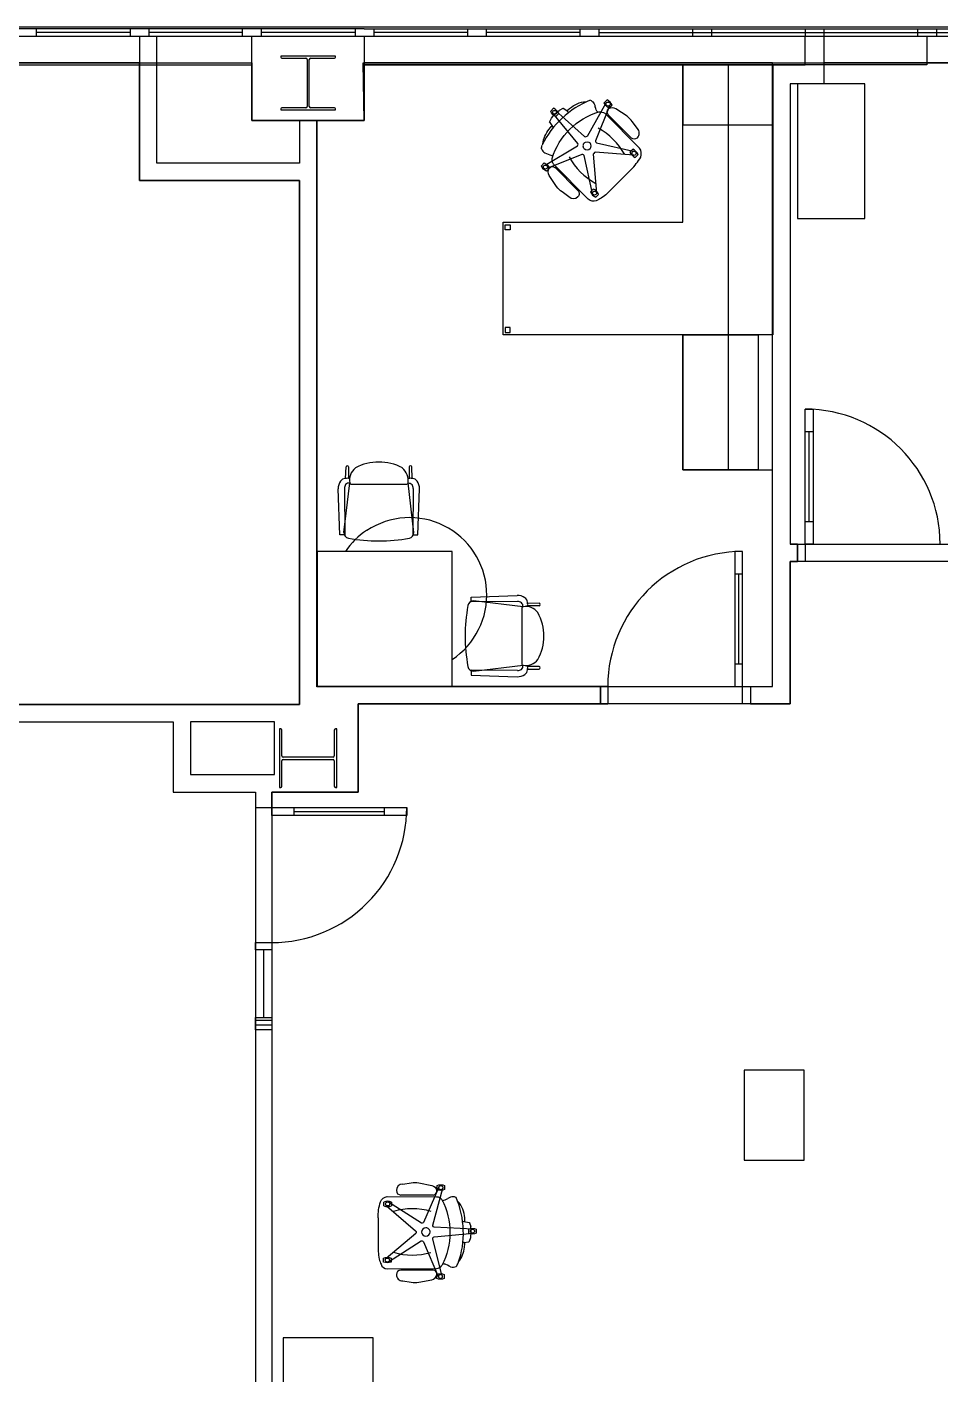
# Model space of a CAD drawing. Header units: inches. Extents: x 0 to 165, y 0 to 113.
# Drawn here: x 122.18 to 142.47, y 83.49 to 113.42 of the extents above; entities that cross this region are included whole.
import ezdxf

# ---------------------------------------------------------------- set-up
doc = ezdxf.new("R2010")
doc.units = ezdxf.units.IN
doc.header["$MEASUREMENT"] = 0
for name, color, linetype in [('COE', 2, 'Continuous'), ('ExtWalls', 7, 'Continuous'), ('Furnishings', 7, 'Continuous'), ('IntDoorsWindows', 4, 'Continuous'), ('IntWalls', 5, 'Continuous'), ('Structure', 1, 'Continuous')]:
    doc.layers.add(name, color=color, linetype=linetype)

msp = doc.modelspace()

# ---------------------------------------------------------------- linework, layer by layer
at = {"layer": 'COE'}
for points in [[(67.173, 111.337), (69.672, 111.337), (69.672, 112.576), (87.176, 112.622), (87.176, 111.839), (88.09, 111.839), (88.09, 111.337), (89.675, 111.337), (89.675, 112.576), (89.675, 112.622), (107.174, 112.622), (107.174, 111.337), (109.678, 111.337), (109.678, 112.622), (127.177, 112.622), (127.177, 111.337), (129.676, 111.337), (129.652, 112.622)], [(128.622, 98.766), (138.751, 98.766), (138.751, 112.576), (138.751, 112.576), (138.751, 112.618), (129.676, 112.618)], [(129.652, 112.618), (147.184, 112.618), (147.184, 111.333), (149.679, 111.333), (149.679, 112.618), (162.18, 112.618), (162.18, 110.921), (163.884, 110.921), (163.884, 98.42), (162.6, 98.42), (162.6, 95.917), (163.884, 95.917), (163.884, 73.419), (162.6, 73.419), (162.6, 70.916), (163.835, 70.916), (163.884, 48.418)], [(127.626, 82.955), (148.674, 82.955), (148.74, 82.955), (148.74, 101.541), (139.138, 101.541), (139.138, 98.379), (129.536, 98.379), (129.536, 96.518), (129.536, 96.419), (127.618, 96.419), (127.622, 82.959)]]:
    msp.add_lwpolyline(points, dxfattribs=at)
for points in [[(118.621, 112.622), (118.621, 98.363), (128.235, 98.363), (128.235, 110.003), (124.678, 110.003), (124.678, 112.622)], [(139.138, 112.156), (139.138, 101.928), (151.977, 101.928), (151.977, 112.618), (139.888, 112.618), (139.888, 112.156)], [(89.7, 97.98), (125.427, 97.98), (125.427, 96.419), (127.255, 96.419), (127.255, 22.914), (125.427, 22.914), (125.427, 21.357), (89.617, 21.357), (89.617, 26.496), (88.95, 26.496), (88.95, 30.445), (93.216, 30.445), (97.807, 25.85), (116.764, 25.85), (120.89, 29.975), (120.89, 45.28), (121.396, 45.28), (121.363, 88.884), (117.394, 92.854), (94.06, 92.862), (94.06, 89.671), (89.7, 89.671)]]:
    msp.add_lwpolyline(points, close=True, dxfattribs=at)
at = {"layer": 'ExtWalls'}
for points in [[(7.164, 113.416), (164.683, 113.416), (164.683, 5.909), (164.683, 8.412)], [(7.164, 113.416), (164.683, 113.416), (164.683, 5.909), (82.844, 5.909)], [(89.675, 113.379), (109.678, 113.379), (129.676, 113.379)], [(89.675, 113.215), (109.678, 113.215), (129.676, 113.215)], [(122.384, 113.379), (122.384, 113.215)], [(122.384, 113.297), (124.468, 113.297)], [(124.468, 113.379), (124.468, 113.215)], [(124.884, 113.379), (124.884, 113.215)], [(124.884, 113.297), (126.967, 113.297)], [(126.967, 113.215), (126.967, 113.379)], [(129.676, 113.215), (129.676, 111.337), (127.177, 111.337), (127.177, 113.215)], [(127.387, 113.215), (127.387, 113.379)], [(127.387, 113.297), (129.47, 113.297)], [(129.47, 113.379), (129.47, 113.215)], [(129.676, 113.375), (149.679, 113.375), (164.477, 113.375)], [(129.676, 113.21), (149.679, 113.21), (164.477, 113.21), (164.642, 113.21)], [(129.886, 113.379), (129.886, 113.215)], [(129.886, 113.297), (131.97, 113.297)], [(131.97, 113.379), (131.97, 113.215)], [(132.386, 113.379), (132.386, 113.215)], [(132.386, 113.297), (134.469, 113.297)], [(134.469, 113.379), (134.469, 113.215)], [(134.889, 113.375), (134.889, 113.21)], [(136.972, 113.375), (136.972, 113.21)], [(137.392, 113.375), (137.392, 113.21)], [(139.476, 113.375), (139.476, 113.21)], [(139.888, 113.375), (139.888, 113.21)], [(141.971, 113.375), (141.971, 113.21)], [(142.177, 113.21), (142.177, 112.618), (144.68, 112.618), (144.68, 113.21)], [(142.391, 113.375), (142.391, 113.21)], [(119.675, 112.622), (119.675, 112.576), (127.177, 112.576)], [(142.177, 112.618), (142.177, 112.576), (129.676, 112.576), (137.178, 112.576)]]:
    msp.add_lwpolyline(points, dxfattribs=at)
at = {"layer": 'ExtWalls', "ltscale": 0.167288}
msp.add_lwpolyline([(134.889, 113.293), (146.97, 113.293)], dxfattribs=at)
at = {"layer": 'ExtWalls'}
for points in [[(134.7, 111.79), (134.72, 111.778), (134.741, 111.765), (134.753, 111.749)], [(135.062, 111.736), (135.078, 111.753), (135.103, 111.753), (135.128, 111.736)]]:
    msp.add_open_spline(points, degree=3, dxfattribs=at)
at = {"layer": 'Furnishings'}
for points in [[(132.764, 109.076), (136.758, 109.076), (136.758, 112.576), (136.758, 111.242), (138.759, 111.242), (138.759, 112.576), (136.758, 112.576), (138.759, 112.576), (138.759, 109.076), (138.759, 106.573), (132.764, 106.573)], [(137.763, 112.576), (137.763, 103.575)], [(139.303, 112.156), (139.303, 109.159), (140.802, 109.159), (140.802, 112.156), (139.138, 112.156)], [(134.634, 110.987), (135.054, 111.728)], [(135.136, 111.679), (134.815, 110.888), (134.815, 110.872), (134.823, 110.855), (134.84, 110.843)], [(133.695, 110.349), (134.416, 110.773), (134.424, 110.793), (134.428, 110.81), (134.424, 110.826), (133.868, 111.498)], [(133.798, 111.316), (133.839, 111.39), (133.913, 111.485)], [(133.913, 111.485), (134.008, 111.559)], [(133.926, 111.559), (134.572, 110.979), (134.593, 110.975), (134.609, 110.979), (134.63, 110.987)], [(134.197, 111.539), (134.098, 111.605), (134.094, 111.605), (134.086, 111.605), (134.008, 111.559)], [(134.214, 111.514), (134.193, 111.543)], [(133.781, 111.143), (133.827, 111.201)], [(133.802, 111.296), (133.86, 111.205), (133.88, 111.189)], [(134.84, 110.839), (135.688, 110.649)], [(134.749, 109.719), (134.56, 110.559), (134.547, 110.575), (134.531, 110.583), (134.51, 110.583), (133.716, 110.262)], [(135.663, 110.567), (134.807, 110.633), (134.79, 110.625), (134.774, 110.608), (134.766, 110.592), (134.84, 109.727)], [(133.674, 110.394), (133.613, 110.328)], [(133.728, 110.213), (133.79, 110.279)], [(132.76, 106.577), (132.76, 109.076)], [(136.758, 106.573), (136.758, 103.575), (138.759, 103.575)], [(129.26, 103.386), (129.269, 103.641)], [(129.326, 103.641), (129.326, 103.39)], [(130.673, 103.641), (130.673, 103.39)], [(130.739, 103.386), (130.73, 103.641)], [(129.376, 103.258), (130.623, 103.258)], [(129.236, 103.164), (129.24, 102.13), (129.133, 102.13), (129.096, 103.156)], [(130.763, 103.164), (130.755, 102.13), (130.866, 102.13), (130.903, 103.156)], [(133.081, 100.652), (132.048, 100.644), (132.048, 100.751), (133.073, 100.788)], [(133.304, 100.623), (133.559, 100.615)], [(133.559, 100.557), (133.304, 100.557)], [(133.176, 100.508), (133.176, 99.26)], [(133.081, 99.12), (132.048, 99.129), (132.048, 99.017), (133.073, 98.98)], [(133.559, 99.211), (133.304, 99.211)], [(133.304, 99.149), (133.559, 99.153)], [(131.332, 87.645), (130.994, 86.858), (130.982, 86.85), (130.965, 86.842), (130.944, 86.846), (130.212, 87.311)], [(131.204, 87.468), (130.487, 87.468)], [(132.097, 86.706), (131.229, 86.751), (131.212, 86.764), (131.2, 86.78), (131.196, 86.797), (131.418, 87.62)], [(130.113, 87.225), (130.113, 87.311)], [(130.17, 87.229), (130.817, 86.673), (130.825, 86.657), (130.825, 86.636), (130.821, 86.616), (130.162, 86.06)], [(130.277, 87.311), (130.277, 87.225)], [(131.859, 86.879), (131.896, 86.883)], [(131.887, 86.883), (132.003, 86.858), (132.011, 86.854), (132.015, 86.85), (132.04, 86.768)], [(131.402, 85.685), (131.196, 86.496), (131.2, 86.517), (131.212, 86.533), (131.229, 86.541), (132.093, 86.62)], [(132.015, 86.443), (132.04, 86.525), (132.052, 86.644)], [(132.052, 86.644), (132.04, 86.768)], [(130.212, 85.986), (130.94, 86.447), (130.961, 86.451), (130.977, 86.443), (130.994, 86.43), (131.327, 85.64)], [(131.896, 86.41), (131.867, 86.414)], [(131.891, 86.41), (131.999, 86.43)], [(131.904, 86.311), (131.912, 86.381)], [(130.187, 85.829), (131.278, 85.833)], [(131.204, 85.8), (130.487, 85.8)], [(128.038, 82.959), (129.874, 82.959), (129.874, 84.293), (127.873, 84.293), (127.873, 82.959)]]:
    msp.add_lwpolyline(points, dxfattribs=at)
for points in [[(134.201, 111.572, -0.150721), (134.551, 111.753), (134.609, 111.749)], [(135.12, 111.613), (135.185, 111.679, 0.160747), (135.07, 111.794), (135.004, 111.728)], [(133.934, 111.428), (133.996, 111.493, 0.214328), (133.88, 111.609), (133.818, 111.547)], [(135.013, 109.661), (134.938, 109.612, -0.020816), (134.831, 109.554, -0.302783), (134.654, 109.591), (133.884, 110.365, -0.209565), (133.851, 110.497, -0.250008), (134.889, 111.53)], [(135.136, 109.776, 0), (135.605, 110.246, 0.063067), (135.82, 110.526, 0.249904), (135.795, 110.723), (135.021, 111.498)], [(135.095, 111.465), (135.605, 110.954, 0.352911), (135.745, 110.954, 0.42), (135.745, 111.16), (135.63, 111.316, 0.05353), (135.515, 111.432), (135.268, 111.596, 0.300002), (135.103, 111.596)], [(134.222, 109.641), (134.07, 109.752, -0.077542), (133.95, 109.871), (133.786, 110.114, -0.3), (133.786, 110.279)], [(133.917, 110.291), (134.424, 109.781, -0.441178), (134.424, 109.641)], [(134.766, 109.813), (134.704, 109.752, 0.214329), (134.823, 109.636), (134.881, 109.694, 0.267817), (134.766, 109.813)], [(129.219, 102.184), (129.351, 103.287, 0.172478), (129.26, 103.254)], [(130.78, 102.184), (130.648, 103.287, -0.172434), (130.739, 103.254)], [(131.978, 100.561, 0.091172), (131.978, 99.207, 0.359771), (132.101, 99.108), (133.205, 99.236, 0.271122), (133.534, 99.363, 0.254922), (133.534, 100.405, 0.278023), (133.205, 100.537), (132.101, 100.664)], [(130.529, 87.711), (130.718, 87.74, -0.073165), (130.887, 87.74), (131.175, 87.682, -0.294723), (131.29, 87.567)], [(129.981, 86.961, -0.078024), (130.035, 87.316, -0.284082), (130.187, 87.435), (131.282, 87.431, -0.259672), (131.397, 87.365, -0.249296), (131.397, 85.903)], [(131.912, 86.912, 0.139113), (131.793, 87.287), (131.751, 87.324)], [(129.981, 86.298, 0.036448), (129.993, 86.13), (130.006, 86.039)], [(130.389, 85.701, 0.419114), (130.529, 85.561), (130.718, 85.529, 0.073165), (130.887, 85.529), (131.175, 85.586, 0.294731), (131.29, 85.701)]]:
    msp.add_lwpolyline(points, format="xyb", dxfattribs=at)
for points in [[(135.647, 110.699), (135.581, 110.633, 0.160672), (135.696, 110.518), (135.762, 110.583, 0.160673)], [(131.459, 87.678), (131.459, 87.587, -0.187485), (131.294, 87.587), (131.294, 87.678, -0.225)], [(132.163, 86.71), (132.163, 86.62, -0.225003), (131.999, 86.62), (131.999, 86.71, -0.187515)], [(130.269, 86.068), (130.269, 85.977, -0.187515), (130.105, 85.977), (130.105, 86.068, -0.187544)], [(131.451, 85.701), (131.451, 85.615, -0.225), (131.286, 85.615), (131.286, 85.701, -0.225)]]:
    msp.add_lwpolyline(points, format="xyb", close=True, dxfattribs=at)
for points in [[(132.81, 109.023), (132.921, 109.023), (132.921, 108.912), (132.81, 108.912)], [(132.81, 106.631), (132.921, 106.631), (132.921, 106.742), (132.81, 106.742)], [(138.43, 106.573), (138.43, 103.575), (136.758, 103.575), (136.758, 106.573)], [(128.63, 98.766), (131.628, 98.766), (131.628, 101.764), (128.63, 101.764)], [(139.451, 88.242), (139.451, 90.243), (138.117, 90.243), (138.117, 88.242)]]:
    msp.add_lwpolyline(points, close=True, dxfattribs=at)
for centre in [(131.377, 87.632), (130.195, 87.27), (132.081, 86.665), (130.187, 86.022)]:
    msp.add_circle(centre, 0.0457, dxfattribs=at)
for centre, radius, start, end in [((135.463, 109.896), 2.042, 111.9587, 153.9349), ((134.158, 109.85), 1.499, 29.2763, 61.5238), ((134.628, 110.773), 0.092, 134.2527, 225.7473), ((134.62, 110.773), 0.1, 318.8879, 41.1121), ((133.804, 110.793), 0.21, 204.2495, 237.3807), ((135.505, 111.216), 1.448, 208.2904, 241.7097), ((130, 102.64), 1.111, 62.0341, 117.9659), ((129.297, 102.992), 0.397, 82.8487, 97.1513), ((130.702, 102.992), 0.397, 82.8487, 97.1513), ((130.682, 100.799), 1.716, 303.442, 123.5885), ((130.669, 100.821), 1.698, 123.7275, 146.271), ((130, 105.743), 3.745, 259.5796, 280.4204), ((132.909, 100.586), 0.398, 352.8696, 7.1304), ((133.077, 99.235), 0.128, 315.2345, 0.2675), ((132.909, 99.182), 0.398, 352.8696, 7.1304), ((131.185, 88.08), 0.773, 286.8668, 296.736), ((129.853, 86.622), 2.024, 340.8194, 23.0636), ((130.741, 85.718), 1.445, 73.1867, 106.8133), ((131.045, 86.646), 0.0932, 359.0612, 90.9465), ((130.746, 87.599), 1.466, 253.2381, 286.1951), ((131.369, 85.661), 0.0457, 180.4887, 359.5079)]:
    msp.add_arc(centre, radius, start, end, dxfattribs=at)
for points in [[(134.753, 111.749), (134.766, 111.736), (134.778, 111.724), (134.786, 111.708)], [(134.786, 111.708), (134.794, 111.687), (134.803, 111.666), (134.807, 111.642)], [(134.864, 111.522), (134.84, 111.555), (134.823, 111.596), (134.807, 111.638)], [(135.12, 111.613), (135.07, 111.638), (135.021, 111.679), (135.004, 111.728)], [(135.062, 111.67), (135.045, 111.687), (135.045, 111.72), (135.062, 111.736)], [(135.128, 111.67), (135.103, 111.654), (135.078, 111.654), (135.062, 111.67)], [(135.128, 111.736), (135.144, 111.72), (135.144, 111.687), (135.128, 111.67)], [(133.934, 111.428), (133.88, 111.448), (133.839, 111.493), (133.818, 111.547)], [(133.876, 111.485), (133.86, 111.506), (133.86, 111.535), (133.876, 111.551)], [(133.876, 111.551), (133.893, 111.568), (133.921, 111.568), (133.938, 111.551)], [(133.938, 111.485), (133.921, 111.469), (133.893, 111.469), (133.876, 111.485)], [(133.938, 111.551), (133.958, 111.535), (133.958, 111.506), (133.938, 111.485)], [(134.193, 111.543), (134.189, 111.555), (134.193, 111.563), (134.201, 111.572)], [(134.889, 111.53), (134.938, 111.539), (134.98, 111.522), (135.021, 111.498)], [(135.095, 111.465), (135.062, 111.506), (135.07, 111.563), (135.103, 111.596)], [(133.646, 110.818), (133.658, 110.938), (133.707, 111.049), (133.781, 111.143)], [(133.802, 111.296), (133.794, 111.3), (133.794, 111.308), (133.798, 111.316)], [(133.831, 111.201), (133.835, 111.205), (133.847, 111.209), (133.86, 111.205)], [(133.613, 110.707), (133.613, 110.736), (133.621, 110.765), (133.629, 110.793)], [(134.564, 110.839), (134.597, 110.876), (134.658, 110.876), (134.696, 110.839)], [(133.691, 110.616), (133.74, 110.6), (133.79, 110.579), (133.839, 110.563)], [(133.868, 110.542), (133.86, 110.546), (133.847, 110.555), (133.839, 110.563)], [(134.696, 110.707), (134.658, 110.67), (134.597, 110.67), (134.564, 110.707)], [(135.638, 110.575), (135.622, 110.592), (135.622, 110.625), (135.638, 110.641)], [(135.638, 110.641), (135.655, 110.658), (135.688, 110.658), (135.704, 110.641)], [(135.704, 110.575), (135.688, 110.559), (135.655, 110.559), (135.638, 110.575)], [(135.704, 110.641), (135.721, 110.625), (135.721, 110.592), (135.704, 110.575)], [(133.728, 110.213), (133.674, 110.233), (133.633, 110.279), (133.613, 110.328)], [(133.67, 110.271), (133.654, 110.291), (133.654, 110.316), (133.67, 110.336)], [(133.67, 110.336), (133.687, 110.353), (133.716, 110.353), (133.732, 110.336)], [(133.732, 110.271), (133.716, 110.254), (133.687, 110.254), (133.67, 110.271)], [(133.674, 110.394), (133.728, 110.373), (133.769, 110.328), (133.79, 110.279)], [(133.732, 110.336), (133.748, 110.316), (133.748, 110.291), (133.732, 110.271)], [(133.786, 110.279), (133.818, 110.32), (133.876, 110.324), (133.913, 110.291)], [(133.913, 110.291), (133.913, 110.291), (133.913, 110.291), (133.917, 110.291)], [(134.424, 109.641), (134.37, 109.583), (134.28, 109.583), (134.222, 109.641)], [(134.761, 109.694), (134.745, 109.711), (134.745, 109.739), (134.761, 109.756)], [(134.761, 109.756), (134.778, 109.776), (134.807, 109.776), (134.823, 109.756)], [(134.823, 109.694), (134.807, 109.678), (134.778, 109.678), (134.761, 109.694)], [(134.823, 109.756), (134.844, 109.739), (134.844, 109.711), (134.823, 109.694)], [(135.136, 109.776), (135.095, 109.735), (135.054, 109.694), (135.013, 109.661)], [(129.297, 103.67), (129.281, 103.67), (129.269, 103.658), (129.269, 103.641)], [(129.326, 103.641), (129.326, 103.658), (129.314, 103.67), (129.297, 103.67)], [(129.479, 103.621), (129.376, 103.538), (129.326, 103.411), (129.351, 103.287)], [(130.648, 103.287), (130.669, 103.411), (130.619, 103.538), (130.52, 103.621)], [(130.702, 103.67), (130.685, 103.67), (130.673, 103.658), (130.673, 103.641)], [(130.73, 103.641), (130.73, 103.658), (130.718, 103.67), (130.702, 103.67)], [(129.149, 103.328), (129.112, 103.279), (129.092, 103.217), (129.096, 103.156)], [(129.248, 103.386), (129.207, 103.382), (129.17, 103.361), (129.149, 103.328)], [(129.26, 103.254), (129.244, 103.226), (129.236, 103.197), (129.236, 103.164)], [(129.351, 103.287), (129.351, 103.275), (129.363, 103.263), (129.376, 103.258)], [(130.623, 103.258), (130.636, 103.263), (130.648, 103.275), (130.648, 103.287)], [(130.763, 103.164), (130.763, 103.197), (130.755, 103.226), (130.739, 103.254)], [(130.85, 103.328), (130.825, 103.361), (130.792, 103.382), (130.751, 103.386)], [(130.903, 103.156), (130.903, 103.217), (130.887, 103.279), (130.85, 103.328)], [(129.219, 102.184), (129.219, 102.122), (129.265, 102.073), (129.322, 102.06)], [(130.677, 102.06), (130.734, 102.073), (130.78, 102.122), (130.78, 102.184)], [(132.101, 100.664), (132.04, 100.664), (131.99, 100.623), (131.978, 100.561)], [(133.246, 100.734), (133.197, 100.771), (133.135, 100.792), (133.073, 100.788)], [(133.168, 100.623), (133.143, 100.64), (133.114, 100.652), (133.081, 100.652)], [(133.205, 100.537), (133.205, 100.57), (133.193, 100.599), (133.168, 100.623)], [(133.304, 100.636), (133.3, 100.677), (133.279, 100.714), (133.246, 100.734)], [(133.588, 100.586), (133.588, 100.603), (133.576, 100.615), (133.559, 100.615)], [(133.559, 100.557), (133.576, 100.557), (133.588, 100.574), (133.588, 100.586)], [(133.205, 100.537), (133.189, 100.533), (133.18, 100.524), (133.176, 100.508)], [(133.081, 99.12), (133.114, 99.12), (133.143, 99.129), (133.168, 99.145)], [(133.176, 99.26), (133.18, 99.248), (133.189, 99.24), (133.205, 99.236)], [(133.246, 99.034), (133.279, 99.059), (133.3, 99.096), (133.304, 99.133)], [(133.588, 99.182), (133.588, 99.199), (133.576, 99.211), (133.559, 99.211)], [(133.559, 99.153), (133.576, 99.153), (133.588, 99.17), (133.588, 99.182)], [(133.073, 98.98), (133.135, 98.98), (133.197, 98.997), (133.246, 99.034)], [(130.529, 87.711), (130.45, 87.711), (130.389, 87.645), (130.389, 87.567)], [(130.389, 87.567), (130.389, 87.513), (130.43, 87.468), (130.487, 87.468)], [(131.204, 87.468), (131.257, 87.472), (131.294, 87.513), (131.29, 87.563)], [(131.29, 87.563), (131.29, 87.563), (131.29, 87.567), (131.29, 87.567)], [(131.595, 87.418), (131.574, 87.41), (131.554, 87.402), (131.533, 87.39)], [(131.644, 87.427), (131.628, 87.427), (131.612, 87.423), (131.595, 87.418)], [(131.714, 87.414), (131.69, 87.423), (131.665, 87.427), (131.644, 87.427)], [(130.277, 87.311), (130.224, 87.336), (130.162, 87.336), (130.113, 87.311)], [(130.113, 87.225), (130.162, 87.2), (130.224, 87.2), (130.277, 87.225)], [(129.981, 86.961), (129.981, 86.743), (129.981, 86.521), (129.981, 86.298)], [(131.896, 86.883), (131.904, 86.887), (131.912, 86.9), (131.912, 86.912)], [(131.043, 86.739), (130.994, 86.739), (130.949, 86.698), (130.949, 86.644)], [(130.949, 86.644), (130.949, 86.595), (130.994, 86.554), (131.043, 86.554)], [(131.043, 86.554), (131.097, 86.554), (131.138, 86.595), (131.138, 86.644)], [(131.772, 85.986), (131.846, 86.076), (131.891, 86.191), (131.904, 86.311)], [(131.912, 86.385), (131.912, 86.393), (131.904, 86.406), (131.896, 86.41)], [(131.999, 86.43), (132.007, 86.43), (132.011, 86.434), (132.015, 86.443)], [(130.006, 86.039), (130.018, 86.002), (130.03, 85.965), (130.047, 85.928)], [(130.047, 85.928), (130.067, 85.87), (130.125, 85.833), (130.187, 85.829)], [(131.278, 85.833), (131.327, 85.837), (131.373, 85.862), (131.397, 85.903)], [(131.418, 85.949), (131.43, 85.944), (131.443, 85.94), (131.455, 85.94)], [(131.595, 85.874), (131.55, 85.895), (131.5, 85.92), (131.455, 85.94)], [(131.714, 85.879), (131.735, 85.903), (131.751, 85.928), (131.764, 85.957)], [(130.487, 85.8), (130.43, 85.8), (130.389, 85.755), (130.389, 85.701)], [(131.208, 85.8), (131.208, 85.8), (131.208, 85.8), (131.204, 85.8)], [(131.29, 85.701), (131.294, 85.751), (131.257, 85.796), (131.208, 85.8)], [(131.369, 85.701), (131.344, 85.701), (131.323, 85.681), (131.323, 85.66)], [(131.414, 85.66), (131.414, 85.681), (131.393, 85.701), (131.369, 85.701)], [(131.595, 85.874), (131.636, 85.862), (131.677, 85.866), (131.714, 85.879)]]:
    msp.add_open_spline(points, degree=3, dxfattribs=at)
at = {"layer": 'IntDoorsWindows'}
for points in [[(139.476, 101.928), (139.476, 104.926), (139.649, 104.926), (139.649, 101.928)], [(138.084, 98.766), (138.084, 101.764), (137.911, 101.764), (137.911, 98.766)], [(139.476, 101.928), (139.476, 101.541), (139.303, 101.541), (139.303, 101.928)], [(135.087, 98.766), (135.087, 98.379), (134.922, 98.379), (134.922, 98.766)], [(138.257, 98.766), (138.257, 98.379), (138.084, 98.379), (138.084, 98.766)], [(127.622, 96.078), (130.619, 96.078), (130.619, 95.9), (127.622, 95.9)], [(127.255, 93.076), (127.622, 93.076), (127.622, 92.911), (127.255, 92.911)], [(127.255, 91.408), (127.622, 91.408), (127.622, 91.244), (127.255, 91.244)], [(127.255, 91.355), (127.622, 91.355), (127.622, 91.137), (127.255, 91.137)]]:
    msp.add_lwpolyline(points, close=True, dxfattribs=at)
for points in [[(139.649, 104.424), (139.476, 104.424)], [(139.558, 104.424), (139.558, 102.423)], [(139.649, 102.423), (139.476, 102.423)], [(138.084, 101.261), (137.911, 101.261)], [(138.002, 99.26), (138.002, 101.261)], [(138.084, 99.26), (137.911, 99.26)], [(127.255, 92.911), (127.255, 91.408)], [(127.436, 92.911), (127.436, 91.408)], [(127.622, 92.911), (127.622, 91.408)]]:
    msp.add_lwpolyline(points, dxfattribs=at)
for centre, radius, start, end in [((139.476, 101.928), 2.998, 0.0065, 89.9935), ((138.085, 98.766), 2.998, 90.0063, 179.9934), ((127.62, 96.075), 2.999, 270.0232, 0.0556)]:
    msp.add_arc(centre, radius, start, end, dxfattribs=at)
at = {"layer": 'IntWalls'}
for points in [[(124.678, 113.215), (124.678, 110.003), (128.235, 110.003), (128.235, 102.361), (128.235, 98.363), (121.787, 98.363), (121.787, 97.98), (125.427, 97.98), (125.427, 96.419), (127.255, 96.419), (127.255, 96.078), (127.622, 96.078)], [(128.235, 111.337), (128.235, 110.39), (125.061, 110.39), (125.061, 113.215)], [(129.676, 113.215), (129.676, 111.337), (128.618, 111.337), (128.618, 98.766)], [(138.084, 98.766), (138.751, 98.766), (138.751, 112.576), (139.476, 112.576), (139.476, 113.21), (139.888, 113.21), (139.888, 112.156), (139.138, 112.156), (139.138, 101.928)], [(128.618, 98.758), (128.618, 102.361), (128.618, 111.337)], [(138.257, 98.766), (138.257, 98.379), (139.138, 98.379), (139.138, 101.541), (139.303, 101.541), (139.138, 101.541)], [(135.087, 98.766), (129.536, 98.766), (128.63, 98.766)], [(134.922, 98.766), (134.922, 98.379)], [(127.618, 96.078), (127.618, 96.419), (129.536, 96.419), (129.536, 98.379), (135.087, 98.379)], [(138.257, 98.379), (138.084, 98.379)], [(127.618, 96.419), (129.178, 96.419)], [(127.255, 91.137), (127.255, 70.195), (127.255, 52.111), (127.255, 38.968)], [(127.622, 91.137), (127.622, 82.959), (132.715, 82.959)]]:
    msp.add_lwpolyline(points, dxfattribs=at)
for points in [[(139.138, 101.928), (139.303, 101.928), (139.303, 101.541), (139.303, 101.928)], [(127.679, 97.98), (125.814, 97.98), (125.814, 96.806), (127.679, 96.806)]]:
    msp.add_lwpolyline(points, close=True, dxfattribs=at)
at = {"layer": 'Structure'}
for points in [[(129.038, 112.745), (129.038, 112.77), (127.819, 112.77), (127.819, 112.745)], [(127.844, 112.72), (128.375, 112.72)], [(128.404, 112.696), (128.404, 111.646)], [(128.453, 111.646), (128.453, 112.696)], [(128.478, 112.72), (129.013, 112.72)], [(127.819, 111.596), (127.819, 111.572), (129.038, 111.572), (129.038, 111.596)], [(128.375, 111.621), (127.844, 111.621)], [(129.013, 111.621), (128.478, 111.621)], [(127.819, 97.823), (127.79, 97.823), (127.79, 96.518), (127.819, 96.518)], [(127.844, 97.226), (127.844, 97.795)], [(129.009, 97.795), (129.009, 97.226)], [(129.038, 96.518), (129.063, 96.518), (129.063, 97.823), (129.038, 97.823)], [(127.844, 96.547), (127.844, 97.115)], [(128.985, 97.197), (127.873, 97.197)], [(127.873, 97.144), (128.985, 97.144)], [(129.009, 97.115), (129.009, 96.547)], [(128.12, 95.9), (128.12, 96.078)], [(130.121, 95.9), (130.121, 96.078)], [(128.12, 95.987), (130.121, 95.987)]]:
    msp.add_lwpolyline(points, dxfattribs=at)
for points in [[(127.819, 112.745), (127.819, 112.733), (127.828, 112.72), (127.844, 112.72)], [(128.404, 112.696), (128.404, 112.708), (128.392, 112.72), (128.375, 112.72)], [(128.478, 112.72), (128.466, 112.72), (128.453, 112.708), (128.453, 112.696)], [(129.013, 112.72), (129.026, 112.72), (129.038, 112.733), (129.038, 112.745)], [(128.375, 111.621), (128.392, 111.621), (128.404, 111.633), (128.404, 111.646)], [(128.453, 111.646), (128.453, 111.633), (128.466, 111.621), (128.478, 111.621)], [(127.844, 111.621), (127.828, 111.621), (127.819, 111.613), (127.819, 111.596)], [(129.038, 111.596), (129.038, 111.613), (129.026, 111.621), (129.013, 111.621)], [(127.844, 97.795), (127.844, 97.811), (127.832, 97.823), (127.819, 97.823)], [(129.038, 97.823), (129.022, 97.823), (129.009, 97.811), (129.009, 97.795)], [(127.844, 97.226), (127.844, 97.21), (127.856, 97.197), (127.873, 97.197)], [(127.873, 97.144), (127.856, 97.144), (127.844, 97.132), (127.844, 97.115)], [(128.985, 97.197), (128.997, 97.197), (129.009, 97.21), (129.009, 97.226)], [(129.009, 97.115), (129.009, 97.132), (128.997, 97.144), (128.985, 97.144)], [(127.819, 96.518), (127.832, 96.518), (127.844, 96.53), (127.844, 96.547)], [(129.009, 96.547), (129.009, 96.53), (129.022, 96.518), (129.038, 96.518)]]:
    msp.add_open_spline(points, degree=3, dxfattribs=at)

doc.saveas('drawing.dxf')
